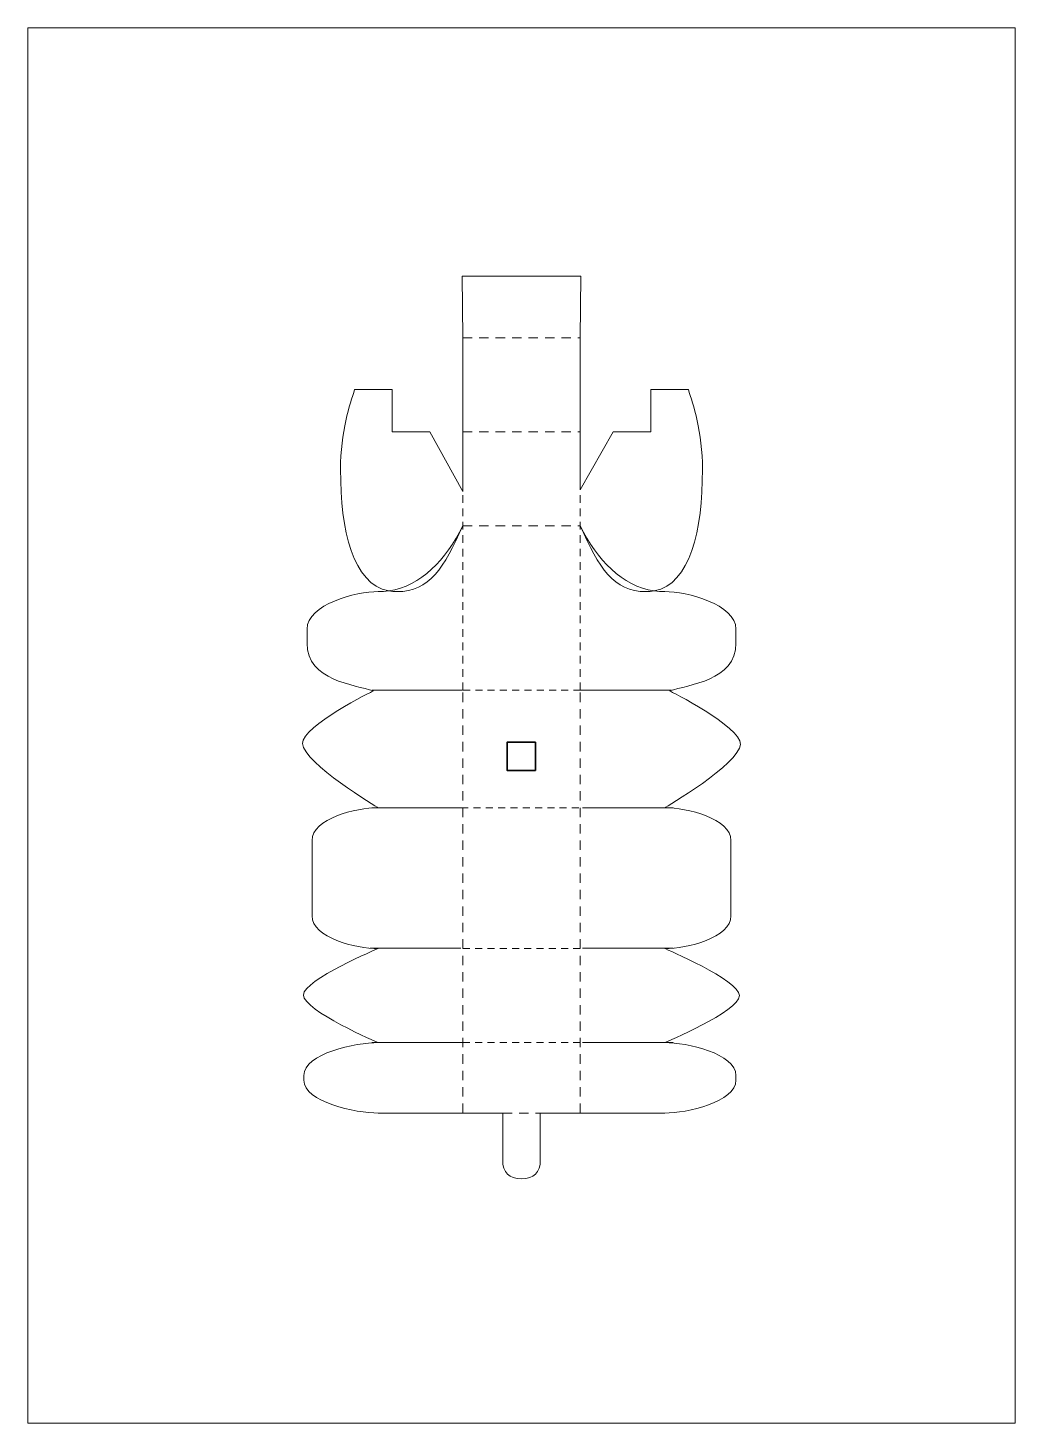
# Paper-space layout 'Layout1' of a CAD drawing. Header units: millimetres. Extents: x 0 to 210, y 0 to 297.
# The model-space entities are those that its viewports show. They can reach past a viewport. Long polylines and large blocks are cut down to what shows.
import ezdxf

# ---------------------------------------------------------------- set-up
doc = ezdxf.new("R2010")
doc.units = ezdxf.units.MM
for name, pattern in [('Affinity_exported_lt_1', [3.5, 2, -1.5]), ('Affinity_exported_lt_2', [2.851095, 1.629197, -1.221898]), ('Affinity_exported_lt_4', [2.85114, 1.629223, -1.221917]), ('Affinity_exported_lt_5', [2.607762, 1.49015, -1.117612]), ('Affinity_exported_lt_7', [2.615193, 1.494396, -1.120797]), ('Affinity_exported_lt_8', [2.611454, 1.49226, -1.119195])]:
    doc.linetypes.add(name, pattern=pattern)

msp = doc.modelspace()

# ---------------------------------------------------------------- linework, layer by layer
at = {"color": 8, "linetype": 'Affinity_exported_lt_1', "lineweight": 9, "true_color": 0x777777}
for points in [[(92.5, 231), (117.5, 231)], [(92.5, 211), (117.5, 211)], [(92.5, 191), (117.5, 191)], [(92.5, 66), (92.5, 156)], [(117.5, 66), (117.5, 156)], [(101, 66), (109, 66)]]:
    msp.add_lwpolyline(points, dxfattribs=at)
at = {"color": 8, "linetype": 'Affinity_exported_lt_2', "lineweight": 9, "true_color": 0x777777}
msp.add_lwpolyline([(92.5, 156), (92.5, 198.9)], dxfattribs=at)
at = {"color": 8, "linetype": 'Affinity_exported_lt_4', "lineweight": 9, "true_color": 0x777777}
msp.add_lwpolyline([(117.5, 156), (117.5, 198.9)], dxfattribs=at)
at = {"color": 18, "linetype": 'Continuous', "lineweight": 9, "true_color": 0x000000}
for points in [[(73.17, 156), (92.43, 156)], [(117.62, 156), (136.88, 156)], [(73.17, 130.95), (92.43, 130.95)], [(117.97, 130.95), (137.23, 130.95)], [(72.82, 101.09), (92.08, 101.09)], [(117.97, 101.09), (137.23, 101.09)], [(73.17, 81.04), (92.43, 81.04)], [(117.97, 81.04), (137.23, 81.04)]]:
    msp.add_lwpolyline(points, dxfattribs=at)
at = {"color": 8, "linetype": 'Affinity_exported_lt_8', "lineweight": 9, "true_color": 0x777777}
msp.add_lwpolyline([(92.57, 156), (117.83, 156)], dxfattribs=at)
at = {"color": 18, "linetype": 'Continuous', "lineweight": 35, "true_color": 0x000000}
msp.add_lwpolyline([(107.95, 144.95), (107.95, 138.95), (101.95, 138.95), (101.95, 144.95), (107.95, 144.95)], close=True, dxfattribs=at)
at = {"color": 8, "linetype": 'Affinity_exported_lt_7', "lineweight": 9, "true_color": 0x777777}
msp.add_lwpolyline([(92.19, 131), (117.81, 131)], dxfattribs=at)
at = {"color": 8, "linetype": 'Affinity_exported_lt_5', "lineweight": 9, "true_color": 0x777777}
for points in [[(92.55, 101), (117.45, 101)], [(92.55, 81), (117.45, 81)]]:
    msp.add_lwpolyline(points, dxfattribs=at)
at = {"color": 18, "linetype": 'Continuous', "lineweight": 13, "true_color": 0x000000}
for points, knots in [([(133.25, 177.16), (140.89, 178.64), (143.5, 189.95), (143.5, 203), (143.5, 211), (141.5, 217), (140.5, 220), (140.5, 220), (132.5, 220), (132.5, 220), (132.5, 220), (132.5, 211), (132.5, 211), (132.5, 211), (124.52, 211), (124.52, 211), (124.52, 211), (117.5, 198.65), (117.5, 198.65), (117.5, 198.65), (117.5, 211), (117.5, 211), (117.5, 211), (117.5, 231), (117.5, 231), (117.5, 231), (117.62, 244.18), (117.62, 244.18), (117.62, 244.18), (92.38, 244.18), (92.38, 244.18), (92.38, 244.18), (92.5, 231), (92.5, 231), (92.5, 231), (92.5, 211), (92.5, 211), (92.5, 211), (92.49, 198.3), (92.49, 198.3), (92.49, 198.3), (85.51, 211), (85.51, 211), (85.51, 211), (77.5, 211), (77.5, 211), (77.5, 211), (77.5, 220), (77.5, 220), (77.5, 220), (69.5, 220), (69.5, 220), (68.5, 217), (66.5, 211), (66.5, 203), (66.5, 189.95), (69.11, 178.64), (76.75, 177.16)], [0, 0, 0, 0, 1, 1, 1, 2, 2, 2, 3, 3, 3, 4, 4, 4, 5, 5, 5, 6, 6, 6, 7, 7, 7, 8, 8, 8, 9, 9, 9, 10, 10, 10, 11, 11, 11, 12, 12, 12, 13, 13, 13, 14, 14, 14, 15, 15, 15, 16, 16, 16, 17, 17, 17, 18, 18, 18, 19, 19, 19, 19]), ([(76.75, 177.16), (77.31, 177.06), (77.89, 177), (78.5, 177), (85.5, 177), (88.5, 182), (92.5, 191), (88.88, 183.77), (83.63, 178.17), (76.75, 177.16)], [0, 0, 0, 0, 1, 1, 1, 2, 2, 2, 3, 3, 3, 3]), ([(133.25, 177.16), (126.37, 178.17), (121.12, 183.77), (117.5, 191), (121.5, 182), (124.5, 177), (131.5, 177), (132.11, 177), (132.69, 177.06), (133.25, 177.16)], [0, 0, 0, 0, 1, 1, 1, 2, 2, 2, 3, 3, 3, 3]), ([(76.75, 177.16), (76.02, 177.06), (75.27, 177), (74.5, 177), (69.83, 177), (59.39, 174.33), (59.39, 169), (59.39, 169), (59.39, 166), (59.39, 166), (59.39, 158), (69.5, 157.21), (73.5, 155.88), (73.5, 155.88), (58.28, 148.4), (58.43, 144.66), (58.6, 140.51), (74.5, 131), (74.5, 131), (69.83, 131), (60.44, 128.67), (60.44, 124), (60.44, 124), (60.44, 108), (60.44, 108), (60.44, 103.33), (69.83, 101), (74.5, 101), (74.5, 101), (58.62, 94.41), (58.62, 91.12), (58.62, 87.78), (74.5, 81), (74.5, 81), (69.83, 81), (58.68, 78.67), (58.68, 74), (58.68, 74), (58.68, 73), (58.68, 73), (58.68, 68.33), (69.83, 66), (74.5, 66), (74.5, 66), (101, 66), (101, 66), (101, 66), (101, 56), (101, 56), (101, 53.33), (102.33, 52), (105, 52), (107.67, 52), (109, 53.33), (109, 56), (109, 56), (109, 66), (109, 66), (109, 66), (135.5, 66), (135.5, 66), (140.17, 66), (150.61, 68.33), (150.61, 73), (150.61, 73), (150.61, 74), (150.61, 74), (150.61, 78.67), (140.17, 81), (135.5, 81), (135.5, 81), (151.37, 87.67), (151.37, 91), (151.37, 94.33), (135.5, 101), (135.5, 101), (140.17, 101), (149.56, 103.33), (149.56, 108), (149.56, 108), (149.56, 124), (149.56, 124), (149.56, 128.67), (140.17, 131), (135.5, 131), (135.5, 131), (151.4, 140.34), (151.56, 144.49), (151.72, 148.29), (136.5, 155.88), (136.5, 155.88), (140.5, 157.21), (150.61, 158), (150.61, 166), (150.61, 166), (150.61, 169), (150.61, 169), (150.61, 174.33), (140.17, 177), (135.5, 177), (134.73, 177), (133.98, 177.06), (133.25, 177.16)], [0, 0, 0, 0, 1, 1, 1, 2, 2, 2, 3, 3, 3, 4, 4, 4, 5, 5, 5, 6, 6, 6, 7, 7, 7, 8, 8, 8, 9, 9, 9, 10, 10, 10, 11, 11, 11, 12, 12, 12, 13, 13, 13, 14, 14, 14, 15, 15, 15, 16, 16, 16, 17, 17, 17, 18, 18, 18, 19, 19, 19, 20, 20, 20, 21, 21, 21, 22, 22, 22, 23, 23, 23, 24, 24, 24, 25, 25, 25, 26, 26, 26, 27, 27, 27, 28, 28, 28, 29, 29, 29, 30, 30, 30, 31, 31, 31, 32, 32, 32, 33, 33, 33, 34, 34, 34, 34])]:
    msp.add_open_spline(points, degree=3, knots=knots, dxfattribs=at)

psp = doc.layouts.get("Layout1")

# ---------------------------------------------------------------- viewports
at = {"layer": '0'}
psp.add_viewport(center=(105, 148.5), size=(210, 297), view_center_point=(105, 148.5), view_height=297, dxfattribs=at)

doc.saveas('drawing.dxf')
